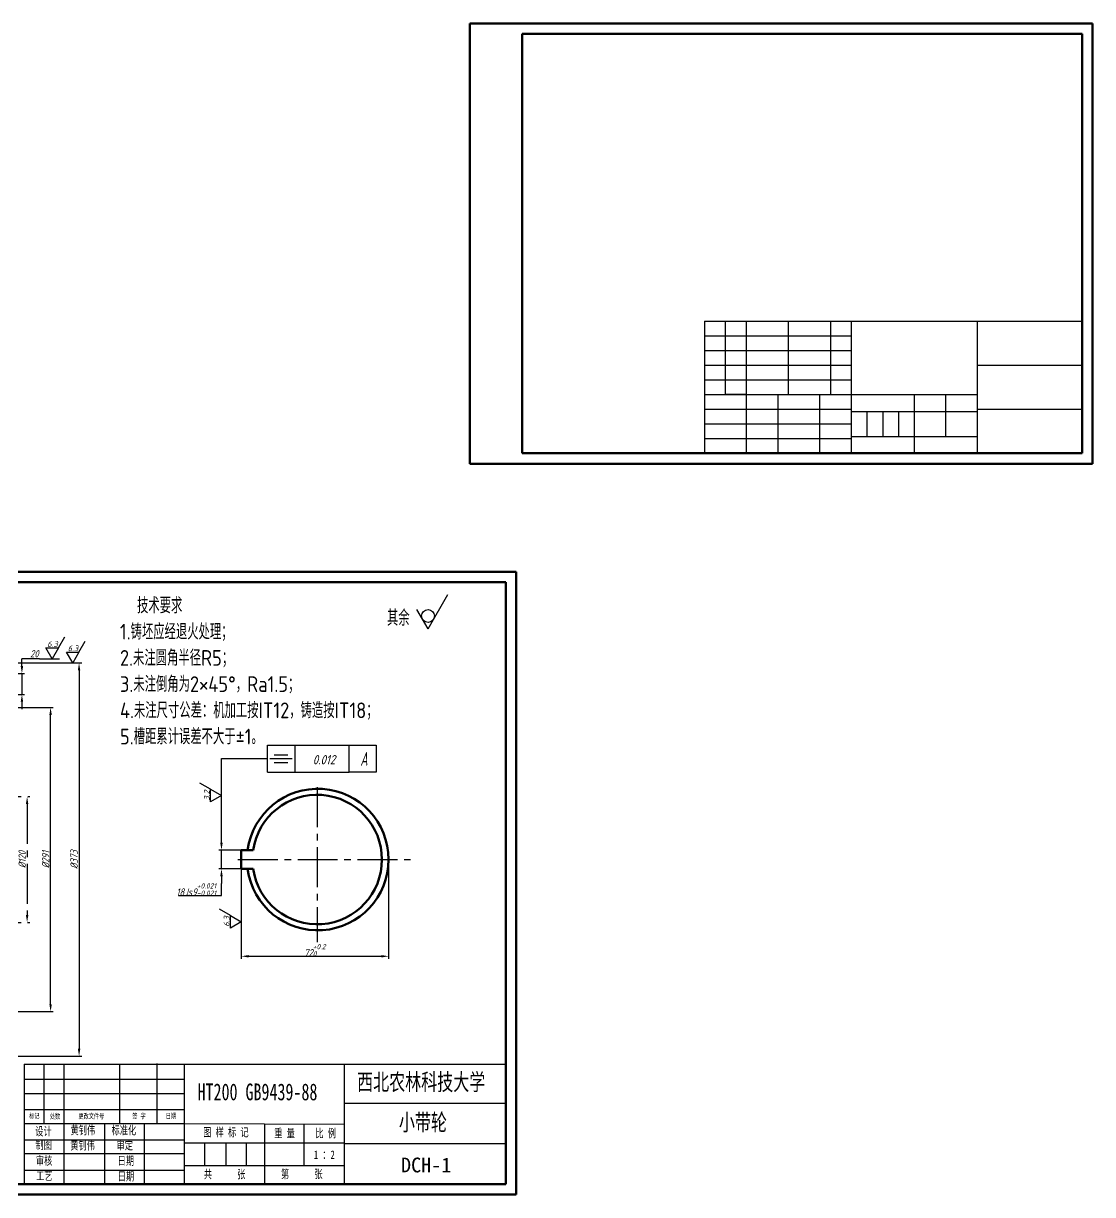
# Model space of a CAD drawing. Header units: millimetres. Extents: x 5602970 to 5603820, y 2495801 to 2496422.
# Drawn here: x 5603311 to 5603820, y 2495801 to 2496360 of the extents above; entities that cross this region are included whole.
import ezdxf

# ---------------------------------------------------------------- set-up
doc = ezdxf.new("R2010")
doc.units = ezdxf.units.MM
doc.linetypes.add('CENTER2', pattern=[28.575, 19.05, -3.175, 3.175, -3.175])
doc.layers.add('中心线', color=7, linetype='CENTER2')
doc.layers.add('细实线', color=7, linetype='Continuous')
doc.layers.add('粗实线', color=7, linetype='Continuous', lineweight=50)
doc.styles.add('GB', font='gbenor.shx', dxfattribs={"height": 7.5, "bigfont": 'gbcbig.shx'})
doc.styles.add('仿宋6', font='', dxfattribs={"width": 0.7, "height": 4})
doc.styles.add('字母和数字', font='gbeitc.shx', dxfattribs={"width": 0.7, "height": 3})
doc.styles.add('工程字', font='', dxfattribs={"width": 0.7, "height": 2.5})
doc.styles.add('工程字画图', font='gbeitc.shx', dxfattribs={"height": 3.5})
doc.styles.add('数字', font='gbeitc.shx')
doc.styles.add('样式 1', font='times.ttf', dxfattribs={"height": 4})
doc.styles.get('仿宋6').set_extended_font_data('FangSong')
doc.styles.get('工程字').set_extended_font_data('FangSong')
doc.dimstyles.new('标注样式1', dxfattribs={"dimtxt": 3.5, "dimasz": 3.5, "dimexe": 1.25, "dimexo": 0.625, "dimtad": 1, "dimtoh": 1, "dimdsep": 46, "dimtxsty": '数字', "dimcen": 2.5, "dimadec": 0, "dimazin": 0, "dimtfac": 1, "dimtmove": 1, "dimatfit": 0, "dimfxl": 1, "dimarcsym": 0})

# ---------------------------------------------------------------- blocks, each defined once
blk = doc.blocks.new('*D11')
at = {"layer": 'Defpoints', "color": 0, "transparency": 16777216}
for p in [(5603289.82, 2495991.24), (5603289.71, 2495931.24), (5603312.29, 2495931.24)]:
    blk.add_point(p, dxfattribs=at)
at = {"layer": '中心线', "color": 0, "lineweight": -2, "transparency": 16777216}
for p, q in [((5603290.44, 2495991.24), (5603313.54, 2495991.24)), ((5603312.29, 2495987.74), (5603312.29, 2495934.74)), ((5603290.33, 2495931.24), (5603313.54, 2495931.24))]:
    blk.add_line(p, q, dxfattribs=at)
at = {"layer": '中心线', "color": 0, "transparency": 16777216}
for points in [[(5603311.71, 2495987.74), (5603312.88, 2495987.74), (5603312.29, 2495991.24)], [(5603311.71, 2495934.74), (5603312.88, 2495934.74), (5603312.29, 2495931.24)]]:
    blk.add_solid(points, dxfattribs=at)
at = {"layer": '中心线', "color": 0, "transparency": 16777216, "insert": (5603309.92, 2495961.24), "char_height": 3.5, "attachment_point": 5, "rotation": 90, "style": '数字'}
blk.add_mtext('%%C120', dxfattribs=at)
blk = doc.blocks.new('*D12')
at = {"layer": 'Defpoints', "color": 0, "transparency": 16777216}
for p in [(5603293.24, 2496033.74), (5603323.49, 2496033.74), (5603291.01, 2495888.74)]:
    blk.add_point(p, dxfattribs=at)
at = {"layer": '细实线', "color": 0, "lineweight": -2, "transparency": 16777216}
for p, q in [((5603293.86, 2496033.74), (5603324.74, 2496033.74)), ((5603323.49, 2495892.24), (5603323.49, 2496030.24)), ((5603291.63, 2495888.74), (5603324.74, 2495888.74))]:
    blk.add_line(p, q, dxfattribs=at)
at = {"layer": '细实线', "color": 0, "transparency": 16777216}
for points in [[(5603322.91, 2496030.24), (5603324.08, 2496030.24), (5603323.49, 2496033.74)], [(5603322.91, 2495892.24), (5603324.08, 2495892.24), (5603323.49, 2495888.74)]]:
    blk.add_solid(points, dxfattribs=at)
at = {"layer": '细实线', "color": 0, "transparency": 16777216, "insert": (5603321.12, 2495961.24), "char_height": 3.5, "attachment_point": 5, "rotation": 90, "style": '数字'}
blk.add_mtext('%%C291', dxfattribs=at)
blk = doc.blocks.new('*D13')
at = {"layer": 'Defpoints', "color": 0, "transparency": 16777216}
for p in [(5603296.29, 2496054.99), (5603296.29, 2495867.49), (5603337.07, 2495867.49)]:
    blk.add_point(p, dxfattribs=at)
at = {"layer": '细实线', "color": 0, "lineweight": -2, "transparency": 16777216}
for p, q in [((5603296.91, 2496054.99), (5603338.32, 2496054.99)), ((5603337.07, 2496051.49), (5603337.07, 2495870.99)), ((5603296.91, 2495867.49), (5603338.32, 2495867.49))]:
    blk.add_line(p, q, dxfattribs=at)
at = {"layer": '细实线', "color": 0, "transparency": 16777216}
for points in [[(5603336.49, 2496051.49), (5603337.65, 2496051.49), (5603337.07, 2496054.99)], [(5603336.49, 2495870.99), (5603337.65, 2495870.99), (5603337.07, 2495867.49)]]:
    blk.add_solid(points, dxfattribs=at)
at = {"layer": '细实线', "color": 0, "transparency": 16777216, "insert": (5603334.69, 2495961.24), "char_height": 3.5, "attachment_point": 5, "rotation": 90, "style": '数字'}
blk.add_mtext('%%C373', dxfattribs=at)
blk = doc.blocks.new('*D16')
at = {"layer": 'Defpoints', "color": 0, "transparency": 16777216}
for p in [(5603297.29, 2496049.99), (5603297.29, 2496039.99), (5603309.81, 2496039.99)]:
    blk.add_point(p, dxfattribs=at)
at = {"layer": '细实线', "color": 0, "lineweight": -2, "transparency": 16777216}
for p, q in [((5603309.81, 2496053.49), (5603309.81, 2496056.99)), ((5603318.21, 2496056.99), (5603309.81, 2496056.99)), ((5603297.91, 2496049.99), (5603311.06, 2496049.99)), ((5603309.81, 2496049.99), (5603309.81, 2496039.99)), ((5603297.91, 2496039.99), (5603311.06, 2496039.99)), ((5603309.81, 2496036.49), (5603309.81, 2496032.99))]:
    blk.add_line(p, q, dxfattribs=at)
at = {"layer": '细实线', "color": 0, "transparency": 16777216}
for points in [[(5603309.23, 2496053.49), (5603310.39, 2496053.49), (5603309.81, 2496049.99)], [(5603309.23, 2496036.49), (5603310.39, 2496036.49), (5603309.81, 2496039.99)]]:
    blk.add_solid(points, dxfattribs=at)
at = {"layer": '细实线', "color": 0, "transparency": 16777216, "insert": (5603315.76, 2496059.36), "char_height": 3.5, "attachment_point": 5, "style": '数字'}
blk.add_mtext('20', dxfattribs=at)
blk = doc.blocks.new('*D20')
at = {"layer": 'Defpoints', "color": 0, "transparency": 16777216}
for p in [(5603404.98, 2495965.74), (5603415.78, 2495965.74), (5603416.24, 2495956.74)]:
    blk.add_point(p, dxfattribs=at)
at = {"layer": '细实线', "color": 0, "lineweight": -2, "transparency": 16777216}
for p, q in [((5603404.98, 2495969.24), (5603404.98, 2495972.74)), ((5603415.15, 2495965.74), (5603403.73, 2495965.74)), ((5603404.98, 2495956.74), (5603404.98, 2495965.74)), ((5603415.61, 2495956.74), (5603403.73, 2495956.74)), ((5603404.98, 2495953.24), (5603404.98, 2495949.74)), ((5603404.98, 2495944.07), (5603404.98, 2495949.74)), ((5603384.42, 2495944.07), (5603404.98, 2495944.07))]:
    blk.add_line(p, q, dxfattribs=at)
at = {"layer": '细实线', "color": 0, "transparency": 16777216}
for points in [[(5603404.39, 2495969.24), (5603405.56, 2495969.24), (5603404.98, 2495965.74)], [(5603404.39, 2495953.24), (5603405.56, 2495953.24), (5603404.98, 2495956.74)]]:
    blk.add_solid(points, dxfattribs=at)
at = {"layer": '细实线', "color": 0, "transparency": 16777216, "insert": (5603392.95, 2495946.94), "char_height": 3.5, "attachment_point": 5, "style": '数字'}
blk.add_mtext('18Js9{\\H0.7x;\\S+0.021^ -0.021;}', dxfattribs=at)
blk = doc.blocks.new('*D21')
at = {"layer": 'Defpoints', "color": 0, "transparency": 16777216}
for p in [(5603484.64, 2495961.24), (5603414.41, 2495960.18), (5603484.64, 2495915.11)]:
    blk.add_point(p, dxfattribs=at)
at = {"layer": '细实线', "color": 0, "lineweight": -2, "transparency": 16777216}
for p, q in [((5603484.64, 2495960.61), (5603484.64, 2495913.86)), ((5603414.41, 2495959.55), (5603414.41, 2495913.86)), ((5603417.91, 2495915.11), (5603481.14, 2495915.11))]:
    blk.add_line(p, q, dxfattribs=at)
at = {"layer": '细实线', "color": 0, "transparency": 16777216}
for points in [[(5603417.91, 2495915.69), (5603417.91, 2495914.52), (5603414.41, 2495915.11)], [(5603481.14, 2495915.69), (5603481.14, 2495914.52), (5603484.64, 2495915.11)]]:
    blk.add_solid(points, dxfattribs=at)
at = {"layer": '细实线', "color": 0, "transparency": 16777216, "insert": (5603449.53, 2495917.98), "char_height": 3.5, "attachment_point": 5, "style": '工程字画图'}
blk.add_mtext('72{\\H0.7x;\\S+0.2^ 0;}', dxfattribs=at)

msp = doc.modelspace()

# ---------------------------------------------------------------- linework, layer by layer
at = {"layer": '中心线'}
for p, q in [((5603450.645, 2495995.731), (5603450.645, 2495921.813)), ((5603412.745, 2495961.238), (5603495.155, 2495961.238))]:
    msp.add_line(p, q, dxfattribs=at)
at = {"layer": '粗实线'}
for p, q in [((5603523.393, 2496359.975), (5603523.393, 2496149.975)), ((5603820.393, 2496359.975), (5603523.393, 2496359.975)), ((5603820.393, 2496149.975), (5603820.393, 2496359.975)), ((5603548.393, 2496354.975), (5603548.393, 2496154.975)), ((5603815.393, 2496354.975), (5603548.393, 2496354.975)), ((5603815.393, 2496154.975), (5603815.393, 2496354.975)), ((5603548.393, 2496154.975), (5603815.393, 2496154.975)), ((5603523.393, 2496149.975), (5603820.393, 2496149.975)), ((5603545.572, 2496098.468), (5603125.572, 2496098.468)), ((5603545.572, 2495801.468), (5603545.572, 2496098.468)), ((5603540.572, 2496093.468), (5603150.572, 2496093.468)), ((5603540.572, 2495806.468), (5603540.572, 2496093.468)), ((5603420.104, 2495965.738), (5603414.408, 2495965.738)), ((5603414.408, 2495956.738), (5603414.408, 2495965.738)), ((5603420.104, 2495956.738), (5603414.408, 2495956.738)), ((5603150.572, 2495806.468), (5603540.572, 2495806.468)), ((5603125.572, 2495801.468), (5603545.572, 2495801.468))]:
    msp.add_line(p, q, dxfattribs=at)
at = {"layer": '粗实线', "color": 0, "linetype": 'ByBlock', "lineweight": -3}
for p, q in [((5603327.217, 2496062.184), (5603330.217, 2496067.38)), ((5603324.217, 2496056.988), (5603321.217, 2496062.184)), ((5603321.217, 2496062.184), (5603327.217, 2496062.184)), ((5603327.217, 2496062.184), (5603324.217, 2496056.988)), ((5603337.017, 2496060.184), (5603340.017, 2496065.38)), ((5603334.017, 2496054.988), (5603331.017, 2496060.184)), ((5603331.017, 2496060.184), (5603337.017, 2496060.184)), ((5603337.017, 2496060.184), (5603334.017, 2496054.988)), ((5603426.967, 2496002.878), (5603426.967, 2496015.838)), ((5603426.967, 2496015.838), (5603439.927, 2496015.838)), ((5603430.117, 2496011.12), (5603436.597, 2496011.12)), ((5603439.927, 2496015.838), (5603439.927, 2496002.878)), ((5603439.927, 2496015.838), (5603478.807, 2496015.838)), ((5603465.847, 2496002.878), (5603465.847, 2496015.838)), ((5603478.807, 2496015.838), (5603478.807, 2496002.878)), ((5603430.117, 2496007.596), (5603436.597, 2496007.596)), ((5603426.967, 2496002.878), (5603465.847, 2496002.878)), ((5603478.807, 2496002.878), (5603465.847, 2496002.878)), ((5603399.78, 2495994.726), (5603394.584, 2495997.726)), ((5603399.78, 2495988.726), (5603399.78, 2495994.726)), ((5603399.78, 2495994.726), (5603404.976, 2495991.726)), ((5603404.976, 2495991.726), (5603399.78, 2495988.726)), ((5603409.212, 2495934.565), (5603404.016, 2495937.565)), ((5603409.212, 2495928.565), (5603409.212, 2495934.565)), ((5603409.212, 2495934.565), (5603414.408, 2495931.565)), ((5603414.408, 2495931.565), (5603409.212, 2495928.565)), ((5603320.42, 2495835.121), (5603320.42, 2495863.752)), ((5603330.039, 2495806.489), (5603330.039, 2495863.752)), ((5603356.421, 2495863.731), (5603356.421, 2495835.1)), ((5603374.343, 2495835.321), (5603374.343, 2495863.953)), ((5603387.302, 2495806.666), (5603387.302, 2495863.732)), ((5603463.654, 2495806.468), (5603463.654, 2495863.732)), ((5603310.951, 2495856.492), (5603387.302, 2495856.492)), ((5603310.951, 2495849.614), (5603387.302, 2495849.614)), ((5603540.005, 2495844.842), (5603463.654, 2495844.842)), ((5603310.951, 2495841.965), (5603387.302, 2495841.965)), ((5603310.951, 2495835.298), (5603387.302, 2495835.298)), ((5603349.127, 2495835.1), (5603349.127, 2495806.468)), ((5603368.214, 2495806.689), (5603368.214, 2495835.321)), ((5603387.302, 2495835.298), (5603463.654, 2495835.1)), ((5603425.478, 2495835.199), (5603425.478, 2495806.666)), ((5603444.278, 2495835.199), (5603444.278, 2495815.351)), ((5603310.951, 2495827.553), (5603387.302, 2495827.553)), ((5603310.951, 2495820.982), (5603387.302, 2495820.982)), ((5603387.302, 2495826.203), (5603463.654, 2495826.203)), ((5603463.654, 2495825.754), (5603540.005, 2495825.754)), ((5603387.302, 2495815.351), (5603463.654, 2495815.351)), ((5603310.951, 2495813.158), (5603387.302, 2495813.158))]:
    msp.add_line(p, q, dxfattribs=at)
at = {"layer": '粗实线', "color": 0, "linetype": 'ByBlock', "lineweight": 30}
msp.add_line((5603340.111, 2495806.468), (5603540.111, 2495806.468), dxfattribs=at)
at = {"layer": '粗实线'}
for centre, radius, start, end in [((5603450.896, 2495961.238), 33.749, 187.66251, 172.33749), ((5603450.645, 2495961.238), 30.871, 188.38181, 171.61819)]:
    msp.add_arc(centre, radius, start, end, dxfattribs=at)
at = {"layer": '细实线'}
for p, q in [((5603635.393, 2496217.975), (5603705.393, 2496217.975)), ((5603635.393, 2496217.975), (5603635.393, 2496154.975)), ((5603645.388, 2496182.975), (5603645.388, 2496217.975)), ((5603655.388, 2496182.975), (5603655.388, 2496217.975)), ((5603675.388, 2496182.975), (5603675.388, 2496217.975)), ((5603675.388, 2496217.975), (5603695.388, 2496217.975)), ((5603695.388, 2496217.975), (5603695.388, 2496182.975)), ((5603705.393, 2496154.975), (5603705.393, 2496217.975)), ((5603705.393, 2496217.975), (5603765.393, 2496217.975)), ((5603765.393, 2496217.975), (5603815.393, 2496217.975)), ((5603765.393, 2496217.975), (5603765.393, 2496154.975)), ((5603635.393, 2496210.975), (5603705.393, 2496210.975)), ((5603635.393, 2496203.975), (5603705.393, 2496203.975)), ((5603635.393, 2496196.975), (5603705.393, 2496196.975)), ((5603765.393, 2496196.975), (5603815.393, 2496196.975)), ((5603635.393, 2496189.975), (5603705.393, 2496189.975)), ((5603635.393, 2496182.975), (5603705.393, 2496182.975)), ((5603655.388, 2496182.975), (5603645.388, 2496182.975)), ((5603655.388, 2496155.395), (5603655.388, 2496182.975)), ((5603655.388, 2496182.975), (5603675.388, 2496182.975)), ((5603670.393, 2496154.975), (5603670.393, 2496182.975)), ((5603690.393, 2496154.975), (5603690.393, 2496182.975)), ((5603705.393, 2496182.975), (5603765.393, 2496182.975)), ((5603735.393, 2496154.975), (5603735.393, 2496182.975)), ((5603750.393, 2496162.975), (5603750.393, 2496182.975)), ((5603635.393, 2496175.975), (5603705.393, 2496175.975)), ((5603705.393, 2496174.975), (5603765.393, 2496174.975)), ((5603712.893, 2496162.975), (5603712.893, 2496174.975)), ((5603720.393, 2496174.975), (5603720.393, 2496162.975)), ((5603727.893, 2496174.975), (5603727.893, 2496162.975)), ((5603765.393, 2496175.975), (5603815.393, 2496175.975)), ((5603635.393, 2496168.975), (5603705.393, 2496168.975)), ((5603635.393, 2496161.975), (5603705.393, 2496161.975)), ((5603705.393, 2496162.975), (5603765.393, 2496162.975)), ((5603670.393, 2496154.975), (5603610.393, 2496154.975)), ((5603635.393, 2496154.975), (5603655.388, 2496155.395)), ((5603635.393, 2496154.975), (5603650.393, 2496154.975)), ((5603705.393, 2496154.975), (5603645.393, 2496154.975)), ((5603645.393, 2496154.975), (5603660.393, 2496154.975)), ((5603750.393, 2496154.975), (5603670.393, 2496154.975)), ((5603670.393, 2496154.975), (5603685.393, 2496154.975)), ((5603670.393, 2496154.975), (5603690.393, 2496154.975)), ((5603705.393, 2496154.975), (5603765.393, 2496154.975)), ((5603705.393, 2496154.975), (5603735.393, 2496154.975)), ((5603815.393, 2496154.975), (5603765.393, 2496154.975)), ((5603318.206, 2496056.988), (5603327.71, 2496056.988)), ((5603404.976, 2495972.738), (5603404.976, 2496009.358)), ((5603404.976, 2496009.358), (5603426.967, 2496009.358)), ((5603428.037, 2496009.358), (5603438.652, 2496009.358)), ((5603310.951, 2495863.732), (5603540.111, 2495863.732)), ((5603310.951, 2495863.732), (5603310.951, 2495806.468)), ((5603396.888, 2495826.203), (5603396.888, 2495815.351)), ((5603407.015, 2495826.203), (5603407.015, 2495815.351)), ((5603416.804, 2495826.203), (5603416.804, 2495815.351))]:
    msp.add_line(p, q, dxfattribs=at)
at = {"layer": '细实线', "color": 0, "linetype": 'ByBlock'}
for q in [(5603512.899, 2496087.577), (5603498.192, 2496080.424)]:
    msp.add_line((5603503.481, 2496071.264), q, dxfattribs=at)
at = {"layer": '细实线'}
msp.add_circle((5603503.481, 2496077.371), 3.053, dxfattribs=at)

# ---------------------------------------------------------------- texts
at = {"color": 0, "linetype": 'ByBlock', "lineweight": -3, "attachment_point": 1}
for s, width, gutter_width, insert, char_height, style in [('其余', 26.34721, 24.004, (5603483.911, 2496080.208), 7.5, 'GB'), ('6.3', 7.47283, 6.808, (5603321.864, 2496065.33), 2.7233, '数字'), ('6.3', 7.47283, 6.808, (5603331.664, 2496063.33), 2.7233, '数字'), ('0.012', 7.47283, 6.808, (5603448.523, 2496011.059), 4.4117, '数字'), ('A', 7.47283, 6.808, (5603471.211, 2496012.512), 6.48, '字母和数字'), ('{\\fSimSun|b0|i0|c134|p2;西北农林科技大学}', 64.34767, 27.735, (5603469.668, 2495859.172), 8, '仿宋6'), ('HT200 GB9439-88', 68.0339, 27.735, (5603393.581, 2495854.44), 8, '仿宋6'), ('{\\fSimSun|b0|i0|c134|p2;标记}', 15.18859, 13.838, (5603313.268, 2495840.209), 2.5, '工程字'), ('{\\fSimSun|b0|i0|c134|p2;处数}', 15.18859, 13.838, (5603323.145, 2495840.064), 2.5, '工程字'), ('{\\fSimSun|b0|i0|c134|p2;更改文件号}', 15.18859, 13.838, (5603336.808, 2495840.15), 2.5, '工程字'), ('{\\fSimSun|b0|i0|c134|p2;签 字}', 15.18859, 13.838, (5603362.467, 2495840.184), 2.5, '工程字'), ('{\\fSimSun|b0|i0|c134|p2;日期}', 15.18859, 13.838, (5603378.449, 2495840.24), 2.5, '工程字'), ('{\\fSimSun|b0|i0|c134|p2;小带轮}', 67.94293, 35.277, (5603489.603, 2495839.961), 8, '仿宋6'), ('{\\fSimSun|b0|i0|c134|p2;设计}', 33.88321, 30.87, (5603316.18, 2495833.63), 4, '仿宋6'), ('{\\fSimSun|b0|i0|c134|p2;黄钊伟}', 33.88321, 30.87, (5603333.011, 2495834.194), 4, '仿宋6'), ('{\\fSimSun|b0|i0|c134|p2;标准化}', 22.17127, 20.199, (5603352.576, 2495834.135), 4, '仿宋6'), ('{\\fSimSun|b0|i0|c134|p2;图 样 标 记}', 38.72048, 35.277, (5603396.269, 2495833.196), 4, '仿宋6'), ('{\\fSimSun|b0|i0|c134|p2;重 量}', 38.72048, 35.277, (5603430.152, 2495832.768), 4, '仿宋6'), ('{\\fSimSun|b0|i0|c134|p2;比 例}', 38.72048, 35.277, (5603449.767, 2495832.693), 4, '仿宋6'), ('{\\fSimSun|b0|i0|c134|p2;制图}', 33.88321, 30.87, (5603316.269, 2495827.184), 4, '仿宋6'), ('{\\fSimSun|b0|i0|c134|p2;黄钊伟}', 33.88321, 30.87, (5603332.855, 2495826.931), 4, '仿宋6'), ('{\\fSimSun|b0|i0|c134|p2;审定}', 33.88321, 30.87, (5603354.935, 2495826.945), 4, '仿宋6'), ('{\\fSimSun|b0|i0|c134|p2;1 ：2}', 38.72048, 35.277, (5603449.076, 2495822.476), 4, '仿宋6'), ('{\\fSimSun|b0|i0|c134|p2;审核}', 33.88321, 30.87, (5603316.457, 2495819.637), 4, '仿宋6'), ('{\\fSimSun|b0|i0|c134|p2;日期}', 33.88321, 30.87, (5603355.472, 2495819.566), 4, '仿宋6'), ('{\\fSimSun|b0|i0|c134|p2;DCH-1}', 23.89641, 35.277, (5603490.598, 2495819.11), 7.05537, '样式 1'), ('{\\fSimSun|b0|i0|c134|p2;工艺}', 33.88321, 30.87, (5603316.567, 2495812.383), 4, '仿宋6'), ('{\\fSimSun|b0|i0|c134|p2;日期}', 33.88321, 30.87, (5603355.476, 2495812.17), 4, '仿宋6'), ('{\\fSimSun|b0|i0|c134|p2;共      张}', 38.72048, 35.277, (5603396.542, 2495813.18), 4, '仿宋6'), ('{\\fSimSun|b0|i0|c134|p2;第      张}', 38.72048, 35.277, (5603433.364, 2495813.254), 4, '仿宋6')]:
    msp.add_mtext_dynamic_manual_height_columns(s, width=width, gutter_width=gutter_width, heights=[0], dxfattribs=dict(at, insert=insert, char_height=char_height, style=style))
at = {"color": 0, "linetype": 'ByBlock', "lineweight": -3, "char_height": 2.7233, "attachment_point": 1, "rotation": 90, "style": '数字'}
for s, insert in [('3.2', (5603396.634, 2495989.372)), ('6.3', (5603406.066, 2495929.212))]:
    msp.add_mtext_dynamic_manual_height_columns(s, width=7.47283, gutter_width=6.808, heights=[0], dxfattribs=dict(at, insert=insert))
at = {"layer": '细实线', "insert": (5603356.575, 2496086.152), "char_height": 7.5, "attachment_point": 1, "style": 'GB'}
msp.add_mtext_dynamic_manual_height_columns('  技术要求\\P1.铸坯应经退火处理；\\P2.未注圆角半径R5；\\P3.未注倒角为2×45°，Ra1.5；\\P4.未注尺寸公差：机加工按IT12，铸造按IT18；\\P5.槽距累计误差不大于±1。', width=120.70711, gutter_width=37.5, heights=[0], dxfattribs=at)

# ---------------------------------------------------------------- dimensions: what is measured, and where the dimension line sits
at = {"layer": '中心线'}
dim = msp.add_linear_dim(base=(5603312.293, 2495931.238), p1=(5603289.82, 2495991.238), p2=(5603289.708, 2495931.238), angle=90, text='%%C120', dimstyle='标注样式1', dxfattribs=at)
dim.commit()
dim.dimension.update_dxf_attribs({"geometry": '*D11', "text_midpoint": (5603309.918, 2495961.238)})
at = {"layer": '细实线'}
for base, p1, p2, text, picture, middle in [((5603309.81, 2496039.988), (5603297.289, 2496049.988), (5603297.289, 2496039.988), '20', '*D16', (5603314.8, 2496056.534)), ((5603404.976, 2495965.738), (5603416.237, 2495956.738), (5603415.78, 2495965.738), '18Js9{\\H0.7x;\\S+0.021^ -0.021;}', '*D20', (5603404.976, 2495944.069))]:
    dim = msp.add_linear_dim(base=base, p1=p1, p2=p2, angle=90, text=text, dimstyle='标注样式1', dxfattribs=at)
    dim.commit()
    dim.dimension.update_dxf_attribs({"geometry": picture, "text_midpoint": middle, "dimtype": 160})
for base, p1, p2, text, picture, middle in [((5603337.069, 2495867.488), (5603296.289, 2496054.988), (5603296.289, 2495867.488), '%%C373', '*D13', (5603334.694, 2495961.238)), ((5603323.494, 2496033.738), (5603291.006, 2495888.738), (5603293.239, 2496033.738), '%%C291', '*D12', (5603321.119, 2495961.238))]:
    dim = msp.add_linear_dim(base=base, p1=p1, p2=p2, angle=90, text=text, dimstyle='标注样式1', dxfattribs=at)
    dim.commit()
    dim.dimension.update_dxf_attribs({"geometry": picture, "text_midpoint": middle})
dim = msp.add_linear_dim(base=(5603484.645, 2495915.108), p1=(5603414.408, 2495960.175), p2=(5603484.645, 2495961.238), text='72{\\H0.7x;\\S+0.2^ 0;}', dimstyle='标注样式1', override={"dimtxsty": '工程字画图'}, dxfattribs=at)
dim.commit()
dim.dimension.update_dxf_attribs({"geometry": '*D21', "text_midpoint": (5603449.526, 2495917.978)})

doc.saveas('drawing.dxf')
